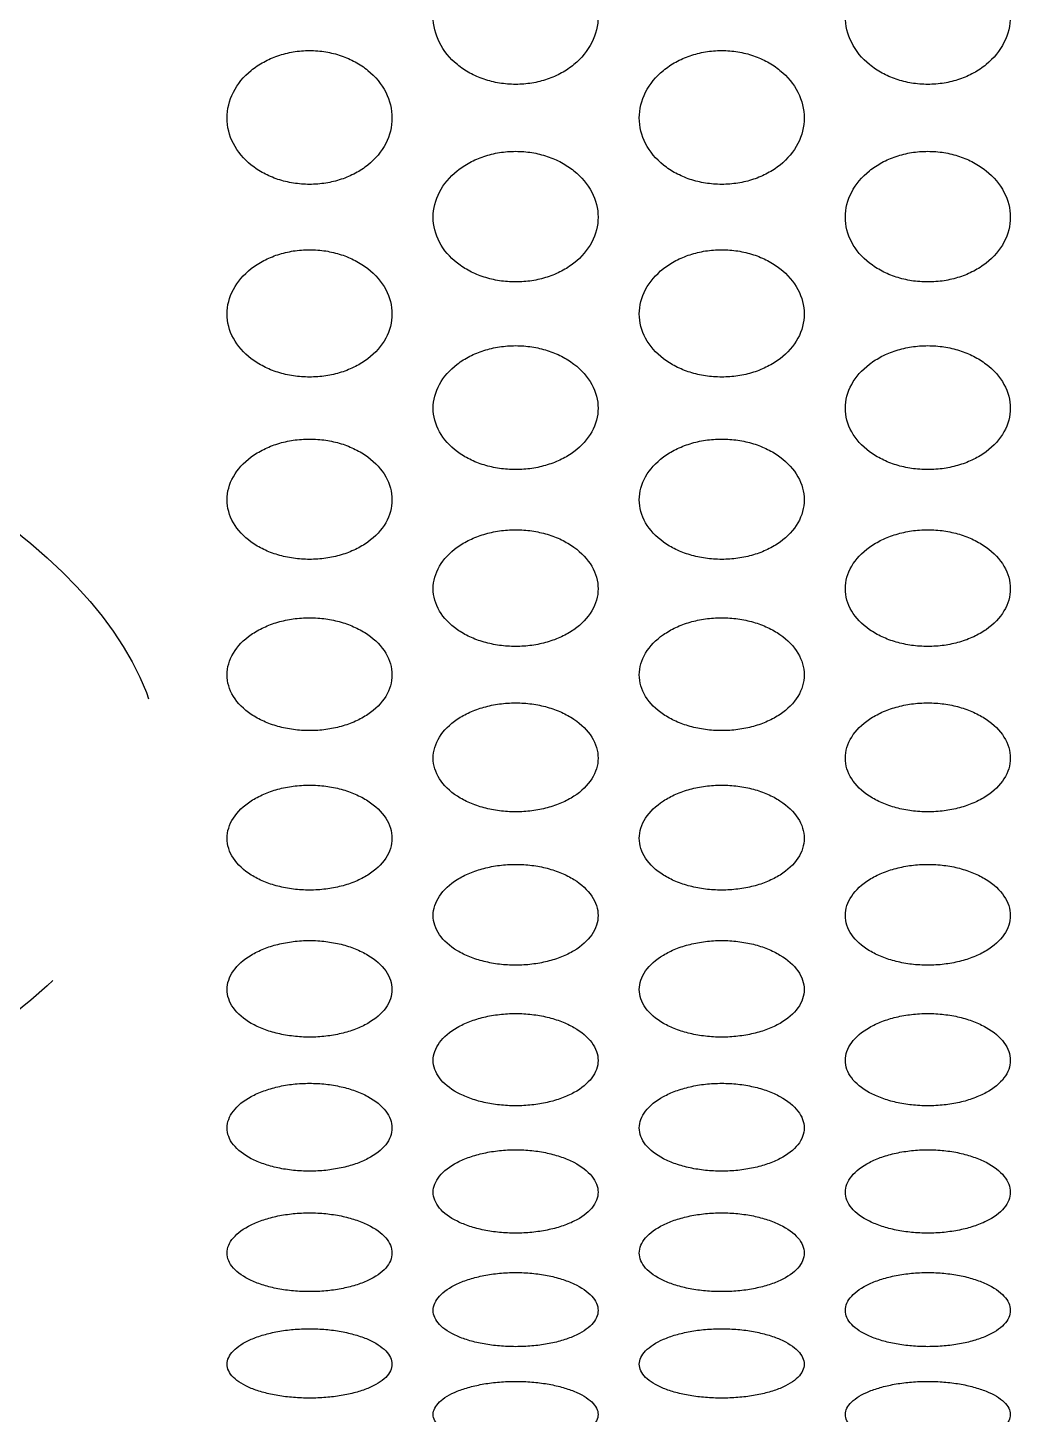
# Model space of a CAD drawing. Header units: millimetres. Extents: x 324 to 7054, y -67 to 2159.
# Drawn here: x 1486.4 to 1534, y 1336 to 1403.3 of the extents above; entities that cross this region are included whole.
import ezdxf

# ---------------------------------------------------------------- set-up
doc = ezdxf.new("R2010")
doc.units = ezdxf.units.MM
doc.header["$LTSCALE"] = 153.67
doc.linetypes.add('DASHED', pattern=[0.2, 0.1, -0.1])
doc.layers.get('0').update_dxf_attribs({"linetype": 'CONTINUOUS'})
doc.layers.add('02___PRT_ALL_AXES', color=7, linetype='CONTINUOUS')

msp = doc.modelspace()

# ---------------------------------------------------------------- linework, layer by layer
at = {"linetype": 'DASHED'}
msp.add_ellipse((1401.42621, 1367.19782), major_axis=(-91.42621, 0), ratio=0.33029724, dxfattribs=at)
at = {"layer": '02___PRT_ALL_AXES', "linetype": 'Continuous'}
for points in [[(1510.03476, 1400.55316), (1509.76893, 1400.55344), (1509.24531, 1400.59586), (1508.48961, 1400.78457), (1507.79947, 1401.08727), (1506.98616, 1401.63387), (1506.24385, 1402.54607), (1505.9302, 1403.84981), (1506.24394, 1405.15789), (1506.98437, 1406.08494), (1507.79615, 1406.64412), (1508.48659, 1406.95567), (1509.24381, 1407.15058), (1509.76846, 1407.19442), (1510.03476, 1407.19471)], [(1510.03476, 1407.19471), (1510.30058, 1407.19442), (1510.8242, 1407.15074), (1511.5799, 1406.95664), (1512.27004, 1406.646), (1513.08335, 1406.08682), (1513.82566, 1405.15892), (1514.13932, 1403.84733), (1513.82557, 1402.5471), (1513.08514, 1401.63571), (1512.27336, 1401.0891), (1511.58292, 1400.78551), (1510.8257, 1400.59602), (1510.30105, 1400.55343), (1510.03476, 1400.55316)], [(1530.03476, 1400.55316), (1529.76893, 1400.55344), (1529.24531, 1400.59586), (1528.48961, 1400.78457), (1527.79947, 1401.08727), (1526.98616, 1401.63387), (1526.24385, 1402.54607), (1525.9302, 1403.84981), (1526.24394, 1405.15789), (1526.98437, 1406.08494), (1527.79615, 1406.64412), (1528.48659, 1406.95567), (1529.24381, 1407.15058), (1529.76846, 1407.19442), (1530.03476, 1407.19471)], [(1530.03476, 1407.19471), (1530.30058, 1407.19442), (1530.8242, 1407.15074), (1531.5799, 1406.95664), (1532.27004, 1406.646), (1533.08335, 1406.08682), (1533.82566, 1405.15892), (1534.13932, 1403.84733), (1533.82557, 1402.5471), (1533.08514, 1401.63571), (1532.27336, 1401.0891), (1531.58292, 1400.78551), (1530.8257, 1400.59602), (1530.30105, 1400.55343), (1530.03476, 1400.55316)], [(1500.03476, 1395.70147), (1499.76893, 1395.70175), (1499.24531, 1395.74318), (1498.48961, 1395.92752), (1497.79947, 1396.22321), (1496.98616, 1396.75724), (1496.24385, 1397.64864), (1495.9302, 1398.92314), (1496.24394, 1400.20241), (1496.98437, 1401.10939), (1497.79615, 1401.65656), (1498.48659, 1401.96146), (1499.24381, 1402.15222), (1499.76846, 1402.19513), (1500.03476, 1402.19541)], [(1500.03476, 1402.19541), (1500.30058, 1402.19513), (1500.8242, 1402.15237), (1501.5799, 1401.96241), (1502.27004, 1401.65841), (1503.08335, 1401.11123), (1503.82566, 1400.20341), (1504.13932, 1398.92071), (1503.82557, 1397.64964), (1503.08514, 1396.75904), (1502.27336, 1396.22501), (1501.58292, 1395.92844), (1500.8257, 1395.74333), (1500.30105, 1395.70174), (1500.03476, 1395.70147)], [(1520.03476, 1395.70147), (1519.76893, 1395.70175), (1519.24531, 1395.74318), (1518.48961, 1395.92752), (1517.79947, 1396.22321), (1516.98616, 1396.75724), (1516.24385, 1397.64864), (1515.9302, 1398.92314), (1516.24394, 1400.20241), (1516.98437, 1401.10939), (1517.79615, 1401.65656), (1518.48659, 1401.96146), (1519.24381, 1402.15222), (1519.76846, 1402.19513), (1520.03476, 1402.19541)], [(1520.03476, 1402.19541), (1520.30058, 1402.19513), (1520.8242, 1402.15237), (1521.5799, 1401.96241), (1522.27004, 1401.65841), (1523.08335, 1401.11123), (1523.82566, 1400.20341), (1524.13932, 1398.92071), (1523.82557, 1397.64964), (1523.08514, 1396.75904), (1522.27336, 1396.22501), (1521.58292, 1395.92844), (1520.8257, 1395.74333), (1520.30105, 1395.70174), (1520.03476, 1395.70147)], [(1510.03476, 1390.96617), (1509.76893, 1390.96644), (1509.24531, 1391.00685), (1508.48961, 1391.18662), (1507.79947, 1391.47503), (1506.98616, 1391.99595), (1506.24385, 1392.86565), (1505.9302, 1394.10963), (1506.24394, 1395.35881), (1506.98437, 1396.24481), (1507.79615, 1396.77944), (1508.48659, 1397.07738), (1509.24381, 1397.26379), (1509.76846, 1397.30573), (1510.03476, 1397.306)], [(1510.03476, 1397.306), (1510.30058, 1397.30572), (1510.8242, 1397.26394), (1511.5799, 1397.0783), (1512.27004, 1396.78124), (1513.08335, 1396.2466), (1513.82566, 1395.35979), (1514.13932, 1394.10726), (1513.82557, 1392.86662), (1513.08514, 1391.9977), (1512.27336, 1391.47678), (1511.58292, 1391.18752), (1510.8257, 1391.007), (1510.30105, 1390.96644), (1510.03476, 1390.96617)], [(1530.03476, 1390.96617), (1529.76893, 1390.96644), (1529.24531, 1391.00685), (1528.48961, 1391.18662), (1527.79947, 1391.47503), (1526.98616, 1391.99595), (1526.24385, 1392.86565), (1525.9302, 1394.10963), (1526.24394, 1395.35881), (1526.98437, 1396.24481), (1527.79615, 1396.77944), (1528.48659, 1397.07738), (1529.24381, 1397.26379), (1529.76846, 1397.30573), (1530.03476, 1397.306)], [(1530.03476, 1397.306), (1530.30058, 1397.30572), (1530.8242, 1397.26394), (1531.5799, 1397.0783), (1532.27004, 1396.78124), (1533.08335, 1396.2466), (1533.82566, 1395.35979), (1534.13932, 1394.10726), (1533.82557, 1392.86662), (1533.08514, 1391.9977), (1532.27336, 1391.47678), (1531.58292, 1391.18752), (1530.8257, 1391.007), (1530.30105, 1390.96644), (1530.03476, 1390.96617)], [(1500.03476, 1386.352), (1499.76893, 1386.35226), (1499.24531, 1386.3916), (1498.48961, 1386.56664), (1497.79947, 1386.84746), (1496.98616, 1387.35475), (1496.24385, 1388.20188), (1495.9302, 1389.4141), (1496.24394, 1390.63195), (1496.98437, 1391.49607), (1497.79615, 1392.01762), (1498.48659, 1392.3083), (1499.24381, 1392.49019), (1499.76846, 1392.53111), (1500.03476, 1392.53138)], [(1500.03476, 1392.53138), (1500.30058, 1392.5311), (1500.8242, 1392.49034), (1501.5799, 1392.3092), (1502.27004, 1392.01937), (1503.08335, 1391.49783), (1503.82566, 1390.6329), (1504.13932, 1389.41179), (1503.82557, 1388.20283), (1503.08514, 1387.35646), (1502.27336, 1386.84917), (1501.58292, 1386.56751), (1500.8257, 1386.39175), (1500.30105, 1386.35226), (1500.03476, 1386.352)], [(1520.03476, 1386.352), (1519.76893, 1386.35226), (1519.24531, 1386.3916), (1518.48961, 1386.56664), (1517.79947, 1386.84746), (1516.98616, 1387.35475), (1516.24385, 1388.20188), (1515.9302, 1389.4141), (1516.24394, 1390.63195), (1516.98437, 1391.49607), (1517.79615, 1392.01762), (1518.48659, 1392.3083), (1519.24381, 1392.49019), (1519.76846, 1392.53111), (1520.03476, 1392.53138)], [(1520.03476, 1392.53138), (1520.30058, 1392.5311), (1520.8242, 1392.49034), (1521.5799, 1392.3092), (1522.27004, 1392.01937), (1523.08335, 1391.49783), (1523.82566, 1390.6329), (1524.13932, 1389.41179), (1523.82557, 1388.20283), (1523.08514, 1387.35646), (1522.27336, 1386.84917), (1521.58292, 1386.56751), (1520.8257, 1386.39175), (1520.30105, 1386.35226), (1520.03476, 1386.352)], [(1510.03476, 1381.86358), (1509.76893, 1381.86384), (1509.24531, 1381.90207), (1508.48961, 1382.07219), (1507.79947, 1382.34515), (1506.98616, 1382.8383), (1506.24385, 1383.66201), (1505.9302, 1384.84125), (1506.24394, 1386.02654), (1506.98437, 1386.86794), (1507.79615, 1387.37587), (1508.48659, 1387.65901), (1509.24381, 1387.83619), (1509.76846, 1387.87605), (1510.03476, 1387.87631)], [(1510.03476, 1387.87631), (1510.30058, 1387.87605), (1510.8242, 1387.83633), (1511.5799, 1387.65989), (1512.27004, 1387.37758), (1513.08335, 1386.86964), (1513.82566, 1386.02747), (1514.13932, 1384.839), (1513.82557, 1383.66294), (1513.08514, 1382.83996), (1512.27336, 1382.3468), (1511.58292, 1382.07304), (1510.8257, 1381.90221), (1510.30105, 1381.86383), (1510.03476, 1381.86358)], [(1530.03476, 1381.86358), (1529.76893, 1381.86384), (1529.24531, 1381.90207), (1528.48961, 1382.07219), (1527.79947, 1382.34515), (1526.98616, 1382.8383), (1526.24385, 1383.66201), (1525.9302, 1384.84125), (1526.24394, 1386.02654), (1526.98437, 1386.86794), (1527.79615, 1387.37587), (1528.48659, 1387.65901), (1529.24381, 1387.83619), (1529.76846, 1387.87605), (1530.03476, 1387.87631)], [(1530.03476, 1387.87631), (1530.30058, 1387.87605), (1530.8242, 1387.83633), (1531.5799, 1387.65989), (1532.27004, 1387.37758), (1533.08335, 1386.86964), (1533.82566, 1386.02747), (1534.13932, 1384.839), (1533.82557, 1383.66294), (1533.08514, 1382.83996), (1532.27336, 1382.3468), (1531.58292, 1382.07304), (1530.8257, 1381.90221), (1530.30105, 1381.86383), (1530.03476, 1381.86358)], [(1500.03476, 1377.5054), (1499.76893, 1377.50565), (1499.24531, 1377.54273), (1498.48961, 1377.70776), (1497.79947, 1377.97259), (1496.98616, 1378.45111), (1496.24385, 1379.25058), (1495.9302, 1380.39566), (1496.24394, 1381.54721), (1496.98437, 1382.36503), (1497.79615, 1382.85885), (1498.48659, 1383.13415), (1499.24381, 1383.30645), (1499.76846, 1383.34522), (1500.03476, 1383.34547)], [(1500.03476, 1383.34547), (1500.30058, 1383.34521), (1500.8242, 1383.30659), (1501.5799, 1383.13501), (1502.27004, 1382.86051), (1503.08335, 1382.36669), (1503.82566, 1381.54811), (1504.13932, 1380.39348), (1503.82557, 1379.25148), (1503.08514, 1378.45272), (1502.27336, 1377.9742), (1501.58292, 1377.70859), (1500.8257, 1377.54287), (1500.30105, 1377.50564), (1500.03476, 1377.5054)], [(1520.03476, 1377.5054), (1519.76893, 1377.50565), (1519.24531, 1377.54273), (1518.48961, 1377.70776), (1517.79947, 1377.97259), (1516.98616, 1378.45111), (1516.24385, 1379.25058), (1515.9302, 1380.39566), (1516.24394, 1381.54721), (1516.98437, 1382.36503), (1517.79615, 1382.85885), (1518.48659, 1383.13415), (1519.24381, 1383.30645), (1519.76846, 1383.34522), (1520.03476, 1383.34547)], [(1520.03476, 1383.34547), (1520.30058, 1383.34521), (1520.8242, 1383.30659), (1521.5799, 1383.13501), (1522.27004, 1382.86051), (1523.08335, 1382.36669), (1523.82566, 1381.54811), (1524.13932, 1380.39348), (1523.82557, 1379.25148), (1523.08514, 1378.45272), (1522.27336, 1377.9742), (1521.58292, 1377.70859), (1520.8257, 1377.54287), (1520.30105, 1377.50564), (1520.03476, 1377.5054)], [(1510.03476, 1373.28182), (1509.76893, 1373.28206), (1509.24531, 1373.31796), (1508.48961, 1373.47774), (1507.79947, 1373.73417), (1506.98616, 1374.19757), (1506.24385, 1374.972), (1505.9302, 1376.08178), (1506.24394, 1377.19844), (1506.98437, 1377.99186), (1507.79615, 1378.47107), (1508.48659, 1378.73827), (1509.24381, 1378.9055), (1509.76846, 1378.94314), (1510.03476, 1378.94338)], [(1510.03476, 1378.94338), (1510.30058, 1378.94313), (1510.8242, 1378.90564), (1511.5799, 1378.7391), (1512.27004, 1378.47269), (1513.08335, 1377.99347), (1513.82566, 1377.19931), (1514.13932, 1376.07967), (1513.82557, 1374.97288), (1513.08514, 1374.19914), (1512.27336, 1373.73572), (1511.58292, 1373.47854), (1510.8257, 1373.3181), (1510.30105, 1373.28205), (1510.03476, 1373.28182)], [(1530.03476, 1373.28182), (1529.76893, 1373.28206), (1529.24531, 1373.31796), (1528.48961, 1373.47774), (1527.79947, 1373.73417), (1526.98616, 1374.19757), (1526.24385, 1374.972), (1525.9302, 1376.08178), (1526.24394, 1377.19844), (1526.98437, 1377.99186), (1527.79615, 1378.47107), (1528.48659, 1378.73827), (1529.24381, 1378.9055), (1529.76846, 1378.94314), (1530.03476, 1378.94338)], [(1530.03476, 1378.94338), (1530.30058, 1378.94313), (1530.8242, 1378.90564), (1531.5799, 1378.7391), (1532.27004, 1378.47269), (1533.08335, 1377.99347), (1533.82566, 1377.19931), (1534.13932, 1376.07967), (1533.82557, 1374.97288), (1533.08514, 1374.19914), (1532.27336, 1373.73572), (1531.58292, 1373.47854), (1530.8257, 1373.3181), (1530.30105, 1373.28205), (1530.03476, 1373.28182)], [(1500.03476, 1369.19707), (1499.76893, 1369.1973), (1499.24531, 1369.23199), (1498.48961, 1369.38635), (1497.79947, 1369.63412), (1496.98616, 1370.08195), (1496.24385, 1370.83056), (1495.9302, 1371.90393), (1496.24394, 1372.98457), (1496.98437, 1373.75281), (1497.79615, 1374.21693), (1498.48659, 1374.47575), (1499.24381, 1374.63776), (1499.76846, 1374.67422), (1500.03476, 1374.67446)], [(1500.03476, 1374.67446), (1500.30058, 1374.67421), (1500.8242, 1374.6379), (1501.5799, 1374.47656), (1502.27004, 1374.2185), (1503.08335, 1373.75437), (1503.82566, 1372.98542), (1504.13932, 1371.90189), (1503.82557, 1370.83141), (1503.08514, 1370.08346), (1502.27336, 1369.63563), (1501.58292, 1369.38712), (1500.8257, 1369.23211), (1500.30105, 1369.19729), (1500.03476, 1369.19707)], [(1520.03476, 1369.19707), (1519.76893, 1369.1973), (1519.24531, 1369.23199), (1518.48961, 1369.38635), (1517.79947, 1369.63412), (1516.98616, 1370.08195), (1516.24385, 1370.83056), (1515.9302, 1371.90393), (1516.24394, 1372.98457), (1516.98437, 1373.75281), (1517.79615, 1374.21693), (1518.48659, 1374.47575), (1519.24381, 1374.63776), (1519.76846, 1374.67422), (1520.03476, 1374.67446)], [(1520.03476, 1374.67446), (1520.30058, 1374.67421), (1520.8242, 1374.6379), (1521.5799, 1374.47656), (1522.27004, 1374.2185), (1523.08335, 1373.75437), (1523.82566, 1372.98542), (1524.13932, 1371.90189), (1523.82557, 1370.83141), (1523.08514, 1370.08346), (1522.27336, 1369.63563), (1521.58292, 1369.38712), (1520.8257, 1369.23211), (1520.30105, 1369.19729), (1520.03476, 1369.19707)], [(1510.03476, 1365.25524), (1509.76893, 1365.25546), (1509.24531, 1365.28889), (1508.48961, 1365.4377), (1507.79947, 1365.67656), (1506.98616, 1366.10837), (1506.24385, 1366.83041), (1505.9302, 1367.86629), (1506.24394, 1368.90984), (1506.98437, 1369.65212), (1507.79615, 1370.10068), (1508.48659, 1370.35087), (1509.24381, 1370.50749), (1509.76846, 1370.54274), (1510.03476, 1370.54297)], [(1510.03476, 1370.54297), (1510.30058, 1370.54273), (1510.8242, 1370.50762), (1511.5799, 1370.35165), (1512.27004, 1370.1022), (1513.08335, 1369.65362), (1513.82566, 1368.91065), (1514.13932, 1367.86432), (1513.82557, 1366.83123), (1513.08514, 1366.10982), (1512.27336, 1365.67801), (1511.58292, 1365.43844), (1510.8257, 1365.28902), (1510.30105, 1365.25545), (1510.03476, 1365.25524)], [(1530.03476, 1365.25524), (1529.76893, 1365.25546), (1529.24531, 1365.28889), (1528.48961, 1365.4377), (1527.79947, 1365.67656), (1526.98616, 1366.10837), (1526.24385, 1366.83041), (1525.9302, 1367.86629), (1526.24394, 1368.90984), (1526.98437, 1369.65212), (1527.79615, 1370.10068), (1528.48659, 1370.35087), (1529.24381, 1370.50749), (1529.76846, 1370.54274), (1530.03476, 1370.54297)], [(1530.03476, 1370.54297), (1530.30058, 1370.54273), (1530.8242, 1370.50762), (1531.5799, 1370.35165), (1532.27004, 1370.1022), (1533.08335, 1369.65362), (1533.82566, 1368.91065), (1534.13932, 1367.86432), (1533.82557, 1366.83123), (1533.08514, 1366.10982), (1532.27336, 1365.67801), (1531.58292, 1365.43844), (1530.8257, 1365.28902), (1530.30105, 1365.25545), (1530.03476, 1365.25524)], [(1500.03476, 1361.46027), (1499.76893, 1361.46048), (1499.24531, 1361.49263), (1498.48961, 1361.63572), (1497.79947, 1361.86543), (1496.98616, 1362.28079), (1496.24385, 1362.97554), (1495.9302, 1363.9729), (1496.24394, 1364.9783), (1496.98437, 1365.69389), (1497.79615, 1366.12645), (1498.48659, 1366.36775), (1499.24381, 1366.51883), (1499.76846, 1366.55283), (1500.03476, 1366.55305)], [(1500.03476, 1366.55305), (1500.30058, 1366.55283), (1500.8242, 1366.51895), (1501.5799, 1366.3685), (1502.27004, 1366.12791), (1503.08335, 1365.69534), (1503.82566, 1364.97909), (1504.13932, 1363.971), (1503.82557, 1362.97633), (1503.08514, 1362.28219), (1502.27336, 1361.86683), (1501.58292, 1361.63643), (1500.8257, 1361.49275), (1500.30105, 1361.46048), (1500.03476, 1361.46027)], [(1520.03476, 1361.46027), (1519.76893, 1361.46048), (1519.24531, 1361.49263), (1518.48961, 1361.63572), (1517.79947, 1361.86543), (1516.98616, 1362.28079), (1516.24385, 1362.97554), (1515.9302, 1363.9729), (1516.24394, 1364.9783), (1516.98437, 1365.69389), (1517.79615, 1366.12645), (1518.48659, 1366.36775), (1519.24381, 1366.51883), (1519.76846, 1366.55283), (1520.03476, 1366.55305)], [(1520.03476, 1366.55305), (1520.30058, 1366.55283), (1520.8242, 1366.51895), (1521.5799, 1366.3685), (1522.27004, 1366.12791), (1523.08335, 1365.69534), (1523.82566, 1364.97909), (1524.13932, 1363.971), (1523.82557, 1362.97633), (1523.08514, 1362.28219), (1522.27336, 1361.86683), (1521.58292, 1361.63643), (1520.8257, 1361.49275), (1520.30105, 1361.46048), (1520.03476, 1361.46027)], [(1510.03476, 1357.81596), (1509.76893, 1357.81617), (1509.24531, 1357.847), (1508.48961, 1357.98423), (1507.79947, 1358.20457), (1506.98616, 1358.60305), (1506.24385, 1359.26982), (1505.9302, 1360.22765), (1506.24394, 1361.19392), (1506.98437, 1361.88208), (1507.79615, 1362.29821), (1508.48659, 1362.53038), (1509.24381, 1362.67576), (1509.76846, 1362.70849), (1510.03476, 1362.7087)], [(1510.03476, 1362.7087), (1510.30058, 1362.70848), (1510.8242, 1362.67589), (1511.5799, 1362.53111), (1512.27004, 1362.29961), (1513.08335, 1361.88348), (1513.82566, 1361.19467), (1514.13932, 1360.22583), (1513.82557, 1359.27058), (1513.08514, 1358.6044), (1512.27336, 1358.20591), (1511.58292, 1357.98491), (1510.8257, 1357.84711), (1510.30105, 1357.81617), (1510.03476, 1357.81596)], [(1530.03476, 1357.81596), (1529.76893, 1357.81617), (1529.24531, 1357.847), (1528.48961, 1357.98423), (1527.79947, 1358.20457), (1526.98616, 1358.60305), (1526.24385, 1359.26982), (1525.9302, 1360.22765), (1526.24394, 1361.19392), (1526.98437, 1361.88208), (1527.79615, 1362.29821), (1528.48659, 1362.53038), (1529.24381, 1362.67576), (1529.76846, 1362.70849), (1530.03476, 1362.7087)], [(1530.03476, 1362.7087), (1530.30058, 1362.70848), (1530.8242, 1362.67589), (1531.5799, 1362.53111), (1532.27004, 1362.29961), (1533.08335, 1361.88348), (1533.82566, 1361.19467), (1534.13932, 1360.22583), (1533.82557, 1359.27058), (1533.08514, 1358.6044), (1532.27336, 1358.20591), (1531.58292, 1357.98491), (1530.8257, 1357.84711), (1530.30105, 1357.81617), (1530.03476, 1357.81596)], [(1500.03476, 1354.32597), (1499.76893, 1354.32617), (1499.24531, 1354.35565), (1498.48961, 1354.48688), (1497.79947, 1354.69763), (1496.98616, 1355.07884), (1496.24385, 1355.71696), (1495.9302, 1356.63431), (1496.24394, 1357.56046), (1496.98437, 1358.22052), (1497.79615, 1358.61979), (1498.48659, 1358.84261), (1499.24381, 1358.98215), (1499.76846, 1359.01356), (1500.03476, 1359.01376)], [(1500.03476, 1359.01376), (1500.30058, 1359.01355), (1500.8242, 1358.98226), (1501.5799, 1358.8433), (1502.27004, 1358.62114), (1503.08335, 1358.22186), (1503.82566, 1357.56118), (1504.13932, 1356.63256), (1503.82557, 1355.71768), (1503.08514, 1355.08013), (1502.27336, 1354.69891), (1501.58292, 1354.48754), (1500.8257, 1354.35576), (1500.30105, 1354.32616), (1500.03476, 1354.32597)], [(1520.03476, 1354.32597), (1519.76893, 1354.32617), (1519.24531, 1354.35565), (1518.48961, 1354.48688), (1517.79947, 1354.69763), (1516.98616, 1355.07884), (1516.24385, 1355.71696), (1515.9302, 1356.63431), (1516.24394, 1357.56046), (1516.98437, 1358.22052), (1517.79615, 1358.61979), (1518.48659, 1358.84261), (1519.24381, 1358.98215), (1519.76846, 1359.01356), (1520.03476, 1359.01376)], [(1520.03476, 1359.01376), (1520.30058, 1359.01355), (1520.8242, 1358.98226), (1521.5799, 1358.8433), (1522.27004, 1358.62114), (1523.08335, 1358.22186), (1523.82566, 1357.56118), (1524.13932, 1356.63256), (1523.82557, 1355.71768), (1523.08514, 1355.08013), (1522.27336, 1354.69891), (1521.58292, 1354.48754), (1520.8257, 1354.35576), (1520.30105, 1354.32616), (1520.03476, 1354.32597)], [(1510.03476, 1350.99378), (1509.76893, 1350.99397), (1509.24531, 1351.02207), (1508.48961, 1351.14718), (1507.79947, 1351.34812), (1506.98616, 1351.71168), (1506.24385, 1352.32051), (1505.9302, 1353.19646), (1506.24394, 1354.08156), (1506.98437, 1354.71286), (1507.79615, 1355.09488), (1508.48659, 1355.30811), (1509.24381, 1355.44167), (1509.76846, 1355.47174), (1510.03476, 1355.47194)], [(1510.03476, 1355.47194), (1510.30058, 1355.47174), (1510.8242, 1355.44179), (1511.5799, 1355.30878), (1512.27004, 1355.09617), (1513.08335, 1354.71414), (1513.82566, 1354.08225), (1514.13932, 1353.19478), (1513.82557, 1352.3212), (1513.08514, 1351.7129), (1512.27336, 1351.34934), (1511.58292, 1351.1478), (1510.8257, 1351.02218), (1510.30105, 1350.99397), (1510.03476, 1350.99378)], [(1530.03476, 1350.99378), (1529.76893, 1350.99397), (1529.24531, 1351.02207), (1528.48961, 1351.14718), (1527.79947, 1351.34812), (1526.98616, 1351.71168), (1526.24385, 1352.32051), (1525.9302, 1353.19646), (1526.24394, 1354.08156), (1526.98437, 1354.71286), (1527.79615, 1355.09488), (1528.48659, 1355.30811), (1529.24381, 1355.44167), (1529.76846, 1355.47174), (1530.03476, 1355.47194)], [(1530.03476, 1355.47194), (1530.30058, 1355.47174), (1530.8242, 1355.44179), (1531.5799, 1355.30878), (1532.27004, 1355.09617), (1533.08335, 1354.71414), (1533.82566, 1354.08225), (1534.13932, 1353.19478), (1533.82557, 1352.3212), (1533.08514, 1351.7129), (1532.27336, 1351.34934), (1531.58292, 1351.1478), (1530.8257, 1351.02218), (1530.30105, 1350.99397), (1530.03476, 1350.99378)], [(1500.03476, 1347.82273), (1499.76893, 1347.82291), (1499.24531, 1347.84961), (1498.48961, 1347.96846), (1497.79947, 1348.15939), (1496.98616, 1348.50494), (1496.24385, 1349.08387), (1495.9302, 1349.91754), (1496.24394, 1350.76072), (1496.98437, 1351.36262), (1497.79615, 1351.72701), (1498.48659, 1351.93044), (1499.24381, 1352.05789), (1499.76846, 1352.08658), (1500.03476, 1352.08677)], [(1500.03476, 1352.08677), (1500.30058, 1352.08658), (1500.8242, 1352.05799), (1501.5799, 1351.93108), (1502.27004, 1351.72823), (1503.08335, 1351.36384), (1503.82566, 1350.76137), (1504.13932, 1349.91595), (1503.82557, 1349.08452), (1503.08514, 1348.5061), (1502.27336, 1348.16055), (1501.58292, 1347.96905), (1500.8257, 1347.8497), (1500.30105, 1347.82291), (1500.03476, 1347.82273)], [(1520.03476, 1347.82273), (1519.76893, 1347.82291), (1519.24531, 1347.84961), (1518.48961, 1347.96846), (1517.79947, 1348.15939), (1516.98616, 1348.50494), (1516.24385, 1349.08387), (1515.9302, 1349.91754), (1516.24394, 1350.76072), (1516.98437, 1351.36262), (1517.79615, 1351.72701), (1518.48659, 1351.93044), (1519.24381, 1352.05789), (1519.76846, 1352.08658), (1520.03476, 1352.08677)], [(1520.03476, 1352.08677), (1520.30058, 1352.08658), (1520.8242, 1352.05799), (1521.5799, 1351.93108), (1522.27004, 1351.72823), (1523.08335, 1351.36384), (1523.82566, 1350.76137), (1524.13932, 1349.91595), (1523.82557, 1349.08452), (1523.08514, 1348.5061), (1522.27336, 1348.16055), (1521.58292, 1347.96905), (1520.8257, 1347.8497), (1520.30105, 1347.82291), (1520.03476, 1347.82273)], [(1510.03476, 1344.816), (1509.76893, 1344.81617), (1509.24531, 1344.84143), (1508.48961, 1344.95391), (1507.79947, 1345.13464), (1506.98616, 1345.46183), (1506.24385, 1346.01028), (1505.9302, 1346.80084), (1506.24394, 1347.60125), (1506.98437, 1348.17314), (1507.79615, 1348.51954), (1508.48659, 1348.71297), (1509.24381, 1348.83418), (1509.76846, 1348.86147), (1510.03476, 1348.86165)], [(1510.03476, 1348.86165), (1510.30058, 1348.86146), (1510.8242, 1348.83428), (1511.5799, 1348.71358), (1512.27004, 1348.5207), (1513.08335, 1348.17431), (1513.82566, 1347.60187), (1514.13932, 1346.79933), (1513.82557, 1346.0109), (1513.08514, 1345.46293), (1512.27336, 1345.13574), (1511.58292, 1344.95447), (1510.8257, 1344.84152), (1510.30105, 1344.81616), (1510.03476, 1344.816)], [(1530.03476, 1344.816), (1529.76893, 1344.81617), (1529.24531, 1344.84143), (1528.48961, 1344.95391), (1527.79947, 1345.13464), (1526.98616, 1345.46183), (1526.24385, 1346.01028), (1525.9302, 1346.80084), (1526.24394, 1347.60125), (1526.98437, 1348.17314), (1527.79615, 1348.51954), (1528.48659, 1348.71297), (1529.24381, 1348.83418), (1529.76846, 1348.86147), (1530.03476, 1348.86165)], [(1530.03476, 1348.86165), (1530.30058, 1348.86146), (1530.8242, 1348.83428), (1531.5799, 1348.71358), (1532.27004, 1348.5207), (1533.08335, 1348.17431), (1533.82566, 1347.60187), (1534.13932, 1346.79933), (1533.82557, 1346.0109), (1533.08514, 1345.46293), (1532.27336, 1345.13574), (1531.58292, 1344.95447), (1530.8257, 1344.84152), (1530.30105, 1344.81616), (1530.03476, 1344.816)], [(1500.03476, 1341.97658), (1499.76893, 1341.97674), (1499.24531, 1342.00055), (1498.48961, 1342.10654), (1497.79947, 1342.2769), (1496.98616, 1342.58539), (1496.24385, 1343.10282), (1495.9302, 1343.84947), (1496.24394, 1344.60631), (1496.98437, 1345.14764), (1497.79615, 1345.47568), (1498.48659, 1345.65893), (1499.24381, 1345.77377), (1499.76846, 1345.79963), (1500.03476, 1345.7998)], [(1500.03476, 1345.7998), (1500.30058, 1345.79962), (1500.8242, 1345.77386), (1501.5799, 1345.6595), (1502.27004, 1345.47679), (1503.08335, 1345.14874), (1503.82566, 1344.6069), (1504.13932, 1343.84804), (1503.82557, 1343.10341), (1503.08514, 1342.58644), (1502.27336, 1342.27793), (1501.58292, 1342.10707), (1500.8257, 1342.00063), (1500.30105, 1341.97674), (1500.03476, 1341.97658)], [(1520.03476, 1341.97658), (1519.76893, 1341.97674), (1519.24531, 1342.00055), (1518.48961, 1342.10654), (1517.79947, 1342.2769), (1516.98616, 1342.58539), (1516.24385, 1343.10282), (1515.9302, 1343.84947), (1516.24394, 1344.60631), (1516.98437, 1345.14764), (1517.79615, 1345.47568), (1518.48659, 1345.65893), (1519.24381, 1345.77377), (1519.76846, 1345.79963), (1520.03476, 1345.7998)], [(1520.03476, 1345.7998), (1520.30058, 1345.79962), (1520.8242, 1345.77386), (1521.5799, 1345.6595), (1522.27004, 1345.47679), (1523.08335, 1345.14874), (1523.82566, 1344.6069), (1524.13932, 1343.84804), (1523.82557, 1343.10341), (1523.08514, 1342.58644), (1522.27336, 1342.27793), (1521.58292, 1342.10707), (1520.8257, 1342.00063), (1520.30105, 1341.97674), (1520.03476, 1341.97658)], [(1510.03476, 1339.30734), (1509.76893, 1339.30749), (1509.24531, 1339.32981), (1508.48961, 1339.42921), (1507.79947, 1339.58902), (1506.98616, 1339.87852), (1506.24385, 1340.36439), (1505.9302, 1341.0664), (1506.24394, 1341.77891), (1506.98437, 1342.28912), (1507.79615, 1342.59849), (1508.48659, 1342.77136), (1509.24381, 1342.87972), (1509.76846, 1342.90413), (1510.03476, 1342.90429)], [(1510.03476, 1342.90429), (1510.30058, 1342.90412), (1510.8242, 1342.87981), (1511.5799, 1342.7719), (1512.27004, 1342.59953), (1513.08335, 1342.29016), (1513.82566, 1341.77946), (1514.13932, 1341.06506), (1513.82557, 1340.36495), (1513.08514, 1339.8795), (1512.27336, 1339.58999), (1511.58292, 1339.42971), (1510.8257, 1339.32989), (1510.30105, 1339.30748), (1510.03476, 1339.30734)], [(1530.03476, 1339.30734), (1529.76893, 1339.30749), (1529.24531, 1339.32981), (1528.48961, 1339.42921), (1527.79947, 1339.58902), (1526.98616, 1339.87852), (1526.24385, 1340.36439), (1525.9302, 1341.0664), (1526.24394, 1341.77891), (1526.98437, 1342.28912), (1527.79615, 1342.59849), (1528.48659, 1342.77136), (1529.24381, 1342.87972), (1529.76846, 1342.90413), (1530.03476, 1342.90429)], [(1530.03476, 1342.90429), (1530.30058, 1342.90412), (1530.8242, 1342.87981), (1531.5799, 1342.7719), (1532.27004, 1342.59953), (1533.08335, 1342.29016), (1533.82566, 1341.77946), (1534.13932, 1341.06506), (1533.82557, 1340.36495), (1533.08514, 1339.8795), (1532.27336, 1339.58999), (1531.58292, 1339.42971), (1530.8257, 1339.32989), (1530.30105, 1339.30748), (1530.03476, 1339.30734)], [(1500.03476, 1336.81093), (1499.76893, 1336.81107), (1499.24531, 1336.83188), (1498.48961, 1336.9246), (1497.79947, 1337.0737), (1496.98616, 1337.34391), (1496.24385, 1337.79775), (1495.9302, 1338.4544), (1496.24394, 1339.12187), (1496.98437, 1339.60046), (1497.79615, 1339.89084), (1498.48659, 1340.05316), (1499.24381, 1340.15494), (1499.76846, 1340.17786), (1500.03476, 1340.17801)], [(1500.03476, 1340.17801), (1500.30058, 1340.17786), (1500.8242, 1340.15502), (1501.5799, 1340.05367), (1502.27004, 1339.89182), (1503.08335, 1339.60143), (1503.82566, 1339.12239), (1504.13932, 1338.45314), (1503.82557, 1337.79827), (1503.08514, 1337.34482), (1502.27336, 1337.0746), (1501.58292, 1336.92506), (1500.8257, 1336.83196), (1500.30105, 1336.81107), (1500.03476, 1336.81093)], [(1520.03476, 1336.81093), (1519.76893, 1336.81107), (1519.24531, 1336.83188), (1518.48961, 1336.9246), (1517.79947, 1337.0737), (1516.98616, 1337.34391), (1516.24385, 1337.79775), (1515.9302, 1338.4544), (1516.24394, 1339.12187), (1516.98437, 1339.60046), (1517.79615, 1339.89084), (1518.48659, 1340.05316), (1519.24381, 1340.15494), (1519.76846, 1340.17786), (1520.03476, 1340.17801)], [(1520.03476, 1340.17801), (1520.30058, 1340.17786), (1520.8242, 1340.15502), (1521.5799, 1340.05367), (1522.27004, 1339.89182), (1523.08335, 1339.60143), (1523.82566, 1339.12239), (1524.13932, 1338.45314), (1523.82557, 1337.79827), (1523.08514, 1337.34482), (1522.27336, 1337.0746), (1521.58292, 1336.92506), (1520.8257, 1336.83196), (1520.30105, 1336.81107), (1520.03476, 1336.81093)], [(1510.03476, 1334.48986), (1509.76893, 1334.48999), (1509.24531, 1334.50927), (1508.48961, 1334.59521), (1507.79947, 1334.73345), (1506.98616, 1334.9841), (1506.24385, 1335.40545), (1505.9302, 1336.0161), (1506.24394, 1336.63785), (1506.98437, 1337.08434), (1507.79615, 1337.35545), (1508.48659, 1337.50706), (1509.24381, 1337.60214), (1509.76846, 1337.62356), (1510.03476, 1337.6237)], [(1510.03476, 1337.6237), (1510.30058, 1337.62356), (1510.8242, 1337.60222), (1511.5799, 1337.50753), (1512.27004, 1337.35636), (1513.08335, 1337.08524), (1513.82566, 1336.63833), (1514.13932, 1336.01493), (1513.82557, 1335.40594), (1513.08514, 1334.98495), (1512.27336, 1334.73429), (1511.58292, 1334.59564), (1510.8257, 1334.50935), (1510.30105, 1334.48998), (1510.03476, 1334.48986)], [(1530.03476, 1334.48986), (1529.76893, 1334.48999), (1529.24531, 1334.50927), (1528.48961, 1334.59521), (1527.79947, 1334.73345), (1526.98616, 1334.9841), (1526.24385, 1335.40545), (1525.9302, 1336.0161), (1526.24394, 1336.63785), (1526.98437, 1337.08434), (1527.79615, 1337.35545), (1528.48659, 1337.50706), (1529.24381, 1337.60214), (1529.76846, 1337.62356), (1530.03476, 1337.6237)], [(1530.03476, 1337.6237), (1530.30058, 1337.62356), (1530.8242, 1337.60222), (1531.5799, 1337.50753), (1532.27004, 1337.35636), (1533.08335, 1337.08524), (1533.82566, 1336.63833), (1534.13932, 1336.01493), (1533.82557, 1335.40594), (1533.08514, 1334.98495), (1532.27336, 1334.73429), (1531.58292, 1334.59564), (1530.8257, 1334.50935), (1530.30105, 1334.48998), (1530.03476, 1334.48986)]]:
    msp.add_open_spline(points, degree=3, knots=[0, 0, 0, 0, 0.0625, 0.125, 0.1875, 0.25, 0.375, 0.5, 0.625, 0.75, 0.8125, 0.875, 0.9375, 1, 1, 1, 1], dxfattribs=at)

doc.saveas('drawing.dxf')
